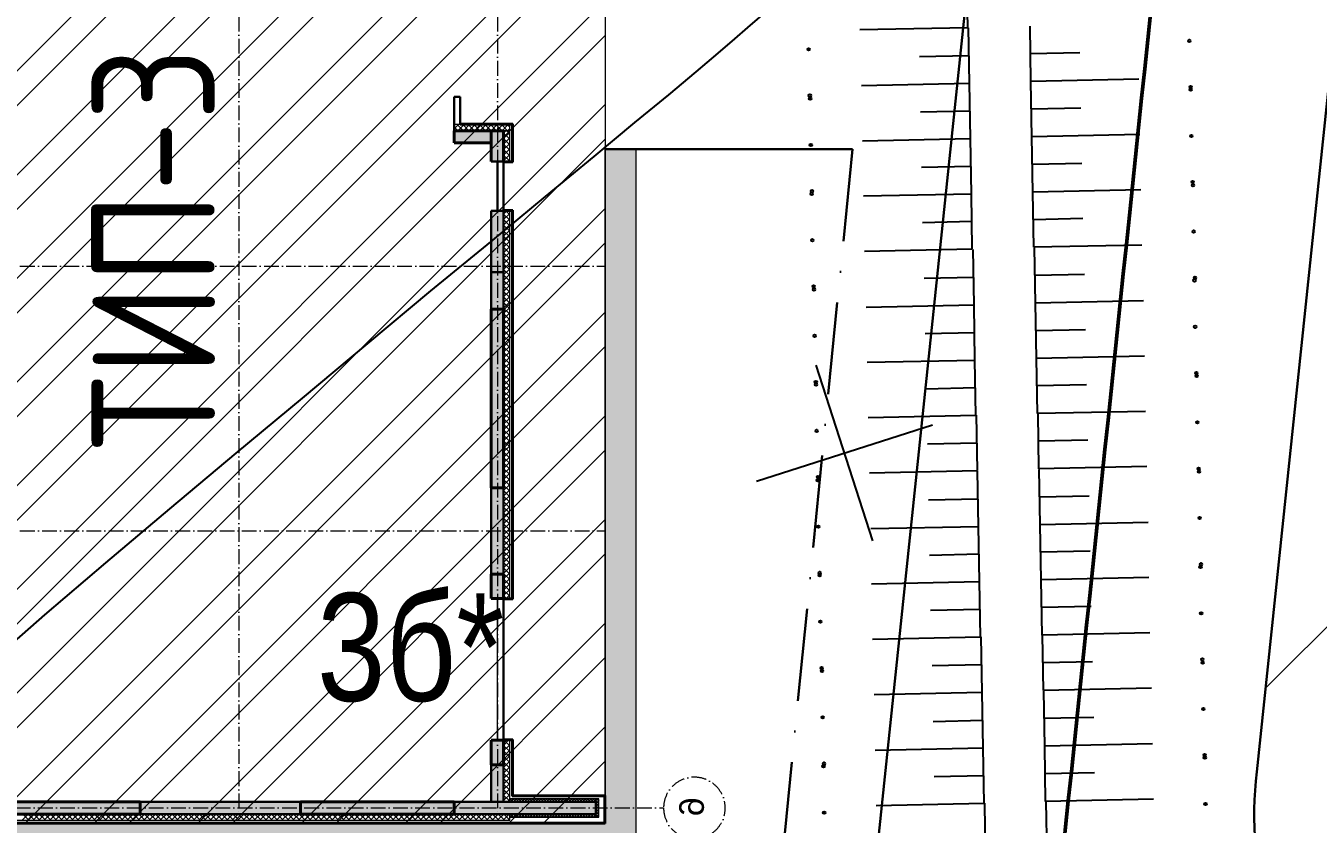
# Model space of a CAD drawing. Header units: millimetres. Extents: x 1353783 to 6492029790, y -7276956 to -512500.
# Drawn here: x 9993356 to 9997554, y -2855754 to -2853161 of the extents above; entities that cross this region are included whole.
import ezdxf
from ezdxf.enums import TextEntityAlignment as Align

# ---------------------------------------------------------------- set-up
doc = ezdxf.new("R2010")
doc.units = ezdxf.units.MM
for name, pattern in [('( Dashed )', [0.75, 0.5, -0.25]), ('482 Границы районов', [5, 3, -1, 0, -1]), ('ACAD_ISO10W100', [18, 12, -3, 0, -3]), ('CONTI', [0]), ('осевая', [50.8, 31.75, -6.35, 6.35, -6.35])]:
    doc.linetypes.add(name, pattern=pattern)
doc.layers.get('0').update_dxf_attribs({"lineweight": 5})
doc.layers.get('Defpoints').update_dxf_attribs({"color": 255})
for name, color, linetype, lineweight in [('!A-0', 7, 'Continuous', 0), ('!A-DIAFRAGM типовой', 142, 'Continuous', 0), ('7земля', 7, 'Continuous', 30), ('DIAFRAGM', 46, 'Continuous', 30), ('G-ANNO-SCHD', 231, 'Continuous', 9), ('Hatch', 254, 'Continuous', 5), ('INSULATION', 81, 'Continuous', 5), ('Room_name', 250, 'Continuous', 20), ('Room_number', 250, 'Continuous', 13), ('Ар-окна', 5, 'Continuous', 9), ('ГП-Граница учасика ИЖС', 3, 'Continuous', 5), ('ГП-Тратуар', 3, 'Continuous', 5), ('ГР.УЧ', 12, 'ограждение1', 40), ('оси', 231, 'осевая', 9)]:
    doc.layers.add(name, color=color, linetype=linetype, lineweight=lineweight)
for name, color, linetype in [('GORIZUNKNOWN', 32, 'CONTI'), ('SETKR', 7, 'CONTI'), ('SIT_LРЕЛЬЕФ', 7, 'CONTI'), ('Заливка', 7, 'Continuous'), ('РЕЛЬЕФ', 7, 'CONTI')]:
    doc.layers.add(name, color=color, linetype=linetype)
doc.styles.add('GOST Common', font='', dxfattribs={"height": 3})
doc.styles.add('ISOCPEUR', font='', dxfattribs={"width": 0.85})
doc.styles.add('основной', font='Arial Narrow.ttf', dxfattribs={"height": 1.5})
doc.styles.get('GOST Common').set_extended_font_data('GOST Common')
doc.styles.get('ISOCPEUR').set_extended_font_data('ISOCPEUR')
doc.linetypes.add('ограждение1', pattern='A,6.35,-2.54,[133,ltypeshp.shx,S=2.54,R=0,X=-2.54,Y=0],-2.54,25.4', length=36.83)

# ---------------------------------------------------------------- blocks, each defined once
blk = doc.blocks.new('амвамвам')
at = {"lineweight": 30, "ltscale": 100, "true_color": 0x939598}
h = blk.add_hatch(color=252, dxfattribs=at)
h.dxf.hatch_style = 1
h.paths.add_polyline_path([(9932406, -3669392), (9932906, -3669392), (9932906, -3665042), (9932406, -3665042)], flags=17)
h.paths.add_polyline_path([(9932406, -3672192), (9932906, -3672192), (9932906, -3683642), (9918006, -3683642), (9918006, -3658142), (9918006, -3657642), (9937860, -3657642), (9937810, -3658142), (9918506, -3658142), (9918506, -3683142), (9932406, -3683142)])
at = {"color": 251, "lineweight": 15, "ltscale": 100, "true_color": 0x636466}
blk.add_lwpolyline([(9932406, -3672192), (9932906, -3672192), (9932906, -3683642), (9918006, -3683642), (9918006, -3658142), (9918006, -3657642), (9937860, -3657642), (9937810, -3658142), (9918506, -3658142), (9918506, -3683142), (9932406, -3683142)], close=True, dxfattribs=at)
blk = doc.blocks.new('ТИП-3')
at = {"layer": '!A-DIAFRAGM типовой', "lineweight": 0, "ltscale": 100, "true_color": 0x000000}
h = blk.add_hatch(color=18, dxfattribs=at)
h.dxf.hatch_style = 1
h.paths.add_polyline_path([(10387814, -2874781), (10387614, -2874781), (10387614, -2877381), (10387814, -2877381)])
h = blk.add_hatch(color=18, dxfattribs=at)
h.dxf.hatch_style = 1
h.paths.add_polyline_path([(10387814, -2879881), (10387614, -2879881), (10387614, -2882181), (10387814, -2882181)])
h = blk.add_hatch(color=18, dxfattribs=at)
h.dxf.hatch_style = 1
h.paths.add_polyline_path([(10378014, -2880481), (10378014, -2880681), (10379014, -2880681), (10379014, -2880481)])
h = blk.add_hatch(color=18, dxfattribs=at)
h.dxf.hatch_style = 1
h.paths.add_polyline_path([(10379614, -2880481), (10379614, -2880681), (10379014, -2880681), (10379014, -2880481)])
h = blk.add_hatch(color=18, dxfattribs=at)
h.dxf.hatch_style = 1
h.paths.add_polyline_path([(10383914, -2880481), (10383914, -2880681), (10382514, -2880681), (10382514, -2880481)])
h = blk.add_hatch(color=18, dxfattribs=at)
h.dxf.hatch_style = 1
h.paths.add_polyline_path([(10387614, -2880681), (10387614, -2880481), (10387014, -2880481), (10387014, -2880681)])
at = {"layer": 'Hatch', "lineweight": 40, "ltscale": 0.5, "true_color": 0x000000}
for points in [[(10387814, -2874781), (10387614, -2874781), (10387614, -2871481), (10387814, -2871481)], [(10387814, -2879881), (10387614, -2879881), (10387614, -2877381), (10387814, -2877381)], [(10376914, -2880481), (10376714, -2880481), (10376714, -2879879), (10376914, -2879879)], [(10376714, -2880681), (10376714, -2880481), (10377214, -2880481), (10377214, -2880681)], [(10379614, -2880681), (10379614, -2880481), (10382514, -2880481), (10382514, -2880681)], [(10383914, -2880681), (10383914, -2880481), (10384314, -2880481), (10384314, -2880681)], [(10386614, -2880681), (10386614, -2880481), (10387014, -2880481), (10387014, -2880681)]]:
    blk.add_hatch(color=18, dxfattribs=at).paths.add_polyline_path(points)
at = {"layer": '7земля', "color": 18, "lineweight": 30, "ltscale": 100, "true_color": 0x000000}
for p, q in [((10387954, -2868441), (10387954, -2882321)), ((10387964, -2868431), (10387964, -2882331)), ((10376164, -2879979), (10376164, -2879879)), ((10376164, -2879979), (10376164, -2879879)), ((10376164, -2879879), (10376214, -2879879)), ((10376564, -2879879), (10376214, -2879879)), ((10376614, -2879879), (10376564, -2879879)), ((10376614, -2879879), (10376714, -2879879)), ((10376214, -2879979), (10376164, -2879979)), ((10376214, -2879979), (10376564, -2879979)), ((10376564, -2879979), (10376614, -2879979)), ((10376604, -2879979), (10376604, -2880832)), ((10376614, -2879979), (10376614, -2880822)), ((10377214, -2880481), (10377214, -2880681)), ((10378014, -2880481), (10378014, -2880681)), ((10377201, -2880681), (10377214, -2880694)), ((10377214, -2880681), (10377214, -2880581)), ((10377214, -2880581), (10377264, -2880581)), ((10377214, -2880821), (10377214, -2880681)), ((10377264, -2880681), (10377214, -2880681)), ((10377224, -2880831), (10377224, -2880681)), ((10377964, -2880581), (10377264, -2880581)), ((10377264, -2880681), (10377964, -2880681)), ((10378014, -2880581), (10377964, -2880581)), ((10377964, -2880681), (10378014, -2880681)), ((10378004, -2880681), (10378004, -2880831)), ((10378014, -2880681), (10378014, -2880581)), ((10378014, -2880681), (10378014, -2880821)), ((10384364, -2880681), (10384314, -2880681)), ((10384314, -2880821), (10384314, -2880681)), ((10384324, -2880831), (10384324, -2880681)), ((10384364, -2880681), (10386564, -2880681)), ((10386564, -2880681), (10386614, -2880681)), ((10386604, -2880831), (10386604, -2880681)), ((10386614, -2880821), (10386614, -2880681)), ((10376604, -2880832), (10377224, -2880831)), ((10376614, -2880822), (10377214, -2880821)), ((10378004, -2880831), (10384324, -2880831)), ((10378014, -2880821), (10384314, -2880821)), ((10387514, -2880831), (10386604, -2880831)), ((10387524, -2880821), (10386614, -2880821)), ((10387514, -2882331), (10387514, -2880831)), ((10387524, -2882321), (10387524, -2880821)), ((10387964, -2882331), (10387514, -2882331)), ((10387954, -2882321), (10387524, -2882321))]:
    blk.add_line(p, q, dxfattribs=at)
at = {"layer": '7земля', "color": 18, "linetype": '( Dashed )', "lineweight": 20, "ltscale": 700, "true_color": 0x000000}
blk.add_line((10369864, -2882331), (10387514, -2882331), dxfattribs=at)
at = {"layer": 'DIAFRAGM', "color": 18, "ltscale": 0.5, "true_color": 0x000000}
for p, q in [((10387814, -2874781), (10387614, -2874781)), ((10387614, -2874781), (10387614, -2877381)), ((10387814, -2877381), (10387814, -2874781)), ((10387614, -2876481), (10387614, -2876281)), ((10387614, -2877381), (10387814, -2877381)), ((10387814, -2879881), (10387614, -2879881)), ((10387614, -2879881), (10387614, -2882181)), ((10387814, -2882181), (10387814, -2879881)), ((10379014, -2880481), (10378014, -2880481)), ((10379014, -2880681), (10379014, -2880481)), ((10379014, -2880681), (10379014, -2880481)), ((10379014, -2880481), (10379614, -2880481)), ((10379614, -2880481), (10379614, -2880681)), ((10382514, -2880681), (10382514, -2880481)), ((10382514, -2880481), (10383914, -2880481)), ((10383914, -2880481), (10383914, -2880681)), ((10387614, -2880481), (10387014, -2880481)), ((10387014, -2880481), (10387014, -2880681)), ((10387614, -2880681), (10387614, -2880481)), ((10378014, -2880681), (10378814, -2880681)), ((10379014, -2880681), (10378814, -2880681)), ((10379614, -2880681), (10379014, -2880681)), ((10383914, -2880681), (10382514, -2880681)), ((10387014, -2880681), (10387614, -2880681)), ((10387614, -2882181), (10387814, -2882181))]:
    blk.add_line(p, q, dxfattribs=at)
at = {"layer": 'Hatch', "color": 18, "lineweight": 40, "ltscale": 0.5, "true_color": 0x000000}
for p, q in [((10387614, -2874781), (10387614, -2871481)), ((10387814, -2871481), (10387814, -2874781)), ((10387614, -2873541), (10387614, -2873441)), ((10387814, -2874781), (10387614, -2874781)), ((10387614, -2879881), (10387614, -2877381)), ((10387614, -2877381), (10387814, -2877381)), ((10387814, -2877381), (10387814, -2879881)), ((10376814, -2879879), (10376714, -2879879)), ((10376714, -2880481), (10376714, -2879879)), ((10376714, -2879879), (10376914, -2879879)), ((10376914, -2879879), (10376914, -2880481)), ((10387814, -2879881), (10387614, -2879881)), ((10376714, -2880681), (10376714, -2880481)), ((10376714, -2880481), (10377214, -2880481)), ((10376914, -2880481), (10376714, -2880481)), ((10379614, -2880681), (10379614, -2880481)), ((10379614, -2880481), (10382514, -2880481)), ((10379914, -2880481), (10380014, -2880481)), ((10381414, -2880481), (10381514, -2880481)), ((10382514, -2880481), (10382414, -2880481)), ((10382514, -2880481), (10382514, -2880681)), ((10383914, -2880681), (10383914, -2880481)), ((10383914, -2880481), (10384314, -2880481)), ((10384314, -2880481), (10384314, -2880681)), ((10386614, -2880681), (10386614, -2880481)), ((10386614, -2880481), (10387014, -2880481)), ((10387014, -2880481), (10387014, -2880681)), ((10377214, -2880681), (10376714, -2880681)), ((10382514, -2880681), (10379614, -2880681)), ((10384314, -2880681), (10383914, -2880681)), ((10387014, -2880681), (10386614, -2880681))]:
    blk.add_line(p, q, dxfattribs=at)
at = {"layer": 'INSULATION', "color": 18, "ltscale": 0.5, "true_color": 0x000000}
for p, q in [((10387814, -2880781), (10387814, -2869481)), ((10387914, -2869481), (10387914, -2880781)), ((10376614, -2880781), (10376614, -2879879)), ((10376714, -2879879), (10376714, -2880781)), ((10376714, -2880781), (10376614, -2880781)), ((10376714, -2880781), (10376714, -2880681)), ((10376714, -2880681), (10377214, -2880681)), ((10377214, -2880781), (10376714, -2880781)), ((10377214, -2880681), (10377214, -2880781)), ((10378014, -2880781), (10378014, -2880681)), ((10378014, -2880681), (10384314, -2880681)), ((10384314, -2880781), (10378014, -2880781)), ((10384314, -2880681), (10384314, -2880781)), ((10386614, -2880781), (10386614, -2880681)), ((10386614, -2880681), (10387614, -2880681)), ((10387614, -2880781), (10386614, -2880781)), ((10387564, -2882181), (10387564, -2880781)), ((10387564, -2880781), (10387614, -2880781)), ((10387614, -2880681), (10387614, -2880781)), ((10387614, -2880781), (10387614, -2882181)), ((10387914, -2880781), (10387814, -2880781)), ((10387814, -2882181), (10387814, -2880781)), ((10387814, -2880781), (10387864, -2880781)), ((10387864, -2880781), (10387864, -2882181)), ((10387614, -2882181), (10387564, -2882181)), ((10387564, -2882231), (10387564, -2882181)), ((10387564, -2882181), (10387864, -2882181)), ((10387864, -2882231), (10387564, -2882231)), ((10387864, -2882181), (10387814, -2882181)), ((10387864, -2882181), (10387864, -2882231))]:
    blk.add_line(p, q, dxfattribs=at)
at = {"layer": 'INSULATION', "color": 18, "linetype": 'Continuous', "ltscale": 0.5, "true_color": 0x000000}
for p, q in [((10387814, -2872961), (10387914, -2872861)), ((10387914, -2872971), (10387814, -2872871)), ((10387814, -2873051), (10387914, -2872951)), ((10387914, -2873061), (10387814, -2872961)), ((10387814, -2873140), (10387914, -2873040)), ((10387914, -2873151), (10387814, -2873051)), ((10387814, -2873230), (10387914, -2873130)), ((10387914, -2873240), (10387814, -2873140)), ((10387814, -2873320), (10387914, -2873220)), ((10387914, -2873330), (10387814, -2873230)), ((10387814, -2873410), (10387914, -2873310)), ((10387914, -2873420), (10387814, -2873320)), ((10387814, -2873500), (10387914, -2873400)), ((10387914, -2873510), (10387814, -2873410)), ((10387814, -2873589), (10387914, -2873489)), ((10387914, -2873600), (10387814, -2873500)), ((10387814, -2873679), (10387914, -2873579)), ((10387914, -2873689), (10387814, -2873589)), ((10387814, -2873769), (10387914, -2873669)), ((10387914, -2873779), (10387814, -2873679)), ((10387814, -2873859), (10387914, -2873759)), ((10387914, -2873869), (10387814, -2873769)), ((10387814, -2873949), (10387914, -2873849)), ((10387914, -2873959), (10387814, -2873859)), ((10387814, -2874038), (10387914, -2873938)), ((10387914, -2874049), (10387814, -2873949)), ((10387814, -2874128), (10387914, -2874028)), ((10387914, -2874138), (10387814, -2874038)), ((10387814, -2874218), (10387914, -2874118)), ((10387914, -2874228), (10387814, -2874128)), ((10387814, -2874308), (10387914, -2874208)), ((10387914, -2874318), (10387814, -2874218)), ((10387814, -2874398), (10387914, -2874298)), ((10387914, -2874408), (10387814, -2874308)), ((10387814, -2874487), (10387914, -2874387)), ((10387914, -2874498), (10387814, -2874398)), ((10387814, -2874577), (10387914, -2874477)), ((10387914, -2874587), (10387814, -2874487)), ((10387814, -2874667), (10387914, -2874567)), ((10387914, -2874677), (10387814, -2874577)), ((10387814, -2874757), (10387914, -2874657)), ((10387914, -2874767), (10387814, -2874667)), ((10387814, -2874847), (10387914, -2874747)), ((10387914, -2874857), (10387814, -2874757)), ((10387814, -2874936), (10387914, -2874836)), ((10387914, -2874947), (10387814, -2874847)), ((10387814, -2875026), (10387914, -2874926)), ((10387914, -2875036), (10387814, -2874936)), ((10387814, -2875116), (10387914, -2875016)), ((10387914, -2875126), (10387814, -2875026)), ((10387814, -2875206), (10387914, -2875106)), ((10387914, -2875216), (10387814, -2875116)), ((10387814, -2875296), (10387914, -2875196)), ((10387914, -2875306), (10387814, -2875206)), ((10387814, -2875385), (10387914, -2875285)), ((10387914, -2875396), (10387814, -2875296)), ((10387814, -2875475), (10387914, -2875375)), ((10387914, -2875485), (10387814, -2875385)), ((10387814, -2875565), (10387914, -2875465)), ((10387914, -2875575), (10387814, -2875475)), ((10387814, -2875655), (10387914, -2875555)), ((10387914, -2875665), (10387814, -2875565)), ((10387814, -2875745), (10387914, -2875645)), ((10387914, -2875755), (10387814, -2875655)), ((10387814, -2875834), (10387914, -2875734)), ((10387914, -2875845), (10387814, -2875745)), ((10387814, -2875924), (10387914, -2875824)), ((10387914, -2875934), (10387814, -2875834)), ((10387814, -2876014), (10387914, -2875914)), ((10387914, -2876024), (10387814, -2875924)), ((10387814, -2876104), (10387914, -2876004)), ((10387914, -2876114), (10387814, -2876014)), ((10387814, -2876194), (10387914, -2876094)), ((10387914, -2876204), (10387814, -2876104)), ((10387814, -2876284), (10387914, -2876184)), ((10387914, -2876294), (10387814, -2876194)), ((10387814, -2876373), (10387914, -2876273)), ((10387914, -2876384), (10387814, -2876284)), ((10387814, -2876463), (10387914, -2876363)), ((10387914, -2876473), (10387814, -2876373)), ((10387814, -2876553), (10387914, -2876453)), ((10387914, -2876563), (10387814, -2876463)), ((10387814, -2876643), (10387914, -2876543)), ((10387914, -2876653), (10387814, -2876553)), ((10387814, -2876733), (10387914, -2876633)), ((10387914, -2876743), (10387814, -2876643)), ((10387814, -2876822), (10387914, -2876722)), ((10387914, -2876833), (10387814, -2876733)), ((10387814, -2876912), (10387914, -2876812)), ((10387914, -2876922), (10387814, -2876822)), ((10387814, -2877002), (10387914, -2876902)), ((10387914, -2877012), (10387814, -2876912)), ((10387814, -2877092), (10387914, -2876992)), ((10387914, -2877102), (10387814, -2877002)), ((10387814, -2877182), (10387914, -2877082)), ((10387914, -2877192), (10387814, -2877092)), ((10387814, -2877271), (10387914, -2877171)), ((10387914, -2877282), (10387814, -2877182)), ((10387814, -2877361), (10387914, -2877261)), ((10387914, -2877371), (10387814, -2877271)), ((10387814, -2877451), (10387914, -2877351)), ((10387914, -2877461), (10387814, -2877361)), ((10387814, -2877541), (10387914, -2877441)), ((10387914, -2877551), (10387814, -2877451)), ((10387814, -2877631), (10387914, -2877531)), ((10387914, -2877641), (10387814, -2877541)), ((10387814, -2877720), (10387914, -2877620)), ((10387914, -2877731), (10387814, -2877631)), ((10387814, -2877810), (10387914, -2877710)), ((10387914, -2877820), (10387814, -2877720)), ((10387814, -2877900), (10387914, -2877800)), ((10387914, -2877910), (10387814, -2877810)), ((10387814, -2877990), (10387914, -2877890)), ((10387914, -2878000), (10387814, -2877900)), ((10387814, -2878080), (10387914, -2877980)), ((10387914, -2878090), (10387814, -2877990)), ((10387814, -2878169), (10387914, -2878069)), ((10387914, -2878180), (10387814, -2878080)), ((10387814, -2878259), (10387914, -2878159)), ((10387914, -2878269), (10387814, -2878169)), ((10387814, -2878349), (10387914, -2878249)), ((10387914, -2878359), (10387814, -2878259)), ((10387814, -2878439), (10387914, -2878339)), ((10387914, -2878449), (10387814, -2878349)), ((10387814, -2878529), (10387914, -2878429)), ((10387914, -2878539), (10387814, -2878439)), ((10387814, -2878618), (10387914, -2878518)), ((10387914, -2878629), (10387814, -2878529)), ((10387814, -2878708), (10387914, -2878608)), ((10387914, -2878718), (10387814, -2878618)), ((10387814, -2878798), (10387914, -2878698)), ((10387914, -2878808), (10387814, -2878708)), ((10387814, -2878888), (10387914, -2878788)), ((10387914, -2878898), (10387814, -2878798)), ((10387814, -2878978), (10387914, -2878878)), ((10387914, -2878988), (10387814, -2878888)), ((10387814, -2879067), (10387914, -2878967)), ((10387914, -2879078), (10387814, -2878978)), ((10387814, -2879157), (10387914, -2879057)), ((10387914, -2879167), (10387814, -2879067)), ((10387814, -2879247), (10387914, -2879147)), ((10387914, -2879257), (10387814, -2879157)), ((10387814, -2879337), (10387914, -2879237)), ((10387914, -2879347), (10387814, -2879247)), ((10387814, -2879427), (10387914, -2879327)), ((10387914, -2879437), (10387814, -2879337)), ((10387814, -2879516), (10387914, -2879416)), ((10387914, -2879527), (10387814, -2879427)), ((10387814, -2879606), (10387914, -2879506)), ((10387914, -2879616), (10387814, -2879516)), ((10387814, -2879696), (10387914, -2879596)), ((10387914, -2879706), (10387814, -2879606)), ((10387814, -2879786), (10387914, -2879686)), ((10387914, -2879796), (10387814, -2879696)), ((10376685, -2879879), (10376614, -2879949)), ((10376614, -2879929), (10376714, -2880029)), ((10376714, -2879939), (10376614, -2880039)), ((10376654, -2879879), (10376714, -2879939)), ((10387814, -2879876), (10387914, -2879776)), ((10387914, -2879886), (10387814, -2879786)), ((10387814, -2879965), (10387914, -2879865)), ((10387914, -2879976), (10387814, -2879876)), ((10376614, -2880019), (10376714, -2880119)), ((10376714, -2880029), (10376614, -2880129)), ((10376614, -2880108), (10376714, -2880208)), ((10376714, -2880119), (10376614, -2880219)), ((10387814, -2880055), (10387914, -2879955)), ((10387914, -2880065), (10387814, -2879965)), ((10387814, -2880145), (10387914, -2880045)), ((10387914, -2880155), (10387814, -2880055)), ((10387814, -2880235), (10387914, -2880135)), ((10387914, -2880245), (10387814, -2880145)), ((10376614, -2880198), (10376714, -2880298)), ((10376714, -2880208), (10376614, -2880308)), ((10376614, -2880288), (10376714, -2880388)), ((10376714, -2880298), (10376614, -2880398)), ((10387814, -2880325), (10387914, -2880225)), ((10387914, -2880335), (10387814, -2880235)), ((10387814, -2880414), (10387914, -2880314)), ((10387914, -2880425), (10387814, -2880325)), ((10376614, -2880378), (10376714, -2880478)), ((10376714, -2880388), (10376614, -2880488)), ((10376614, -2880468), (10376714, -2880568)), ((10376714, -2880478), (10376614, -2880578)), ((10376614, -2880557), (10376714, -2880657)), ((10376714, -2880568), (10376614, -2880668)), ((10387814, -2880504), (10387914, -2880404)), ((10387914, -2880514), (10387814, -2880414)), ((10387814, -2880594), (10387914, -2880494)), ((10387914, -2880604), (10387814, -2880504)), ((10376614, -2880647), (10376714, -2880747)), ((10376714, -2880657), (10376614, -2880757)), ((10376614, -2880737), (10376658, -2880781)), ((10376714, -2880747), (10376680, -2880781)), ((10376714, -2880718), (10376752, -2880681)), ((10376714, -2880733), (10376762, -2880781)), ((10376742, -2880781), (10376842, -2880681)), ((10376752, -2880681), (10376852, -2880781)), ((10376831, -2880781), (10376931, -2880681)), ((10376842, -2880681), (10376942, -2880781)), ((10376921, -2880781), (10377021, -2880681)), ((10376931, -2880681), (10377031, -2880781)), ((10377011, -2880781), (10377111, -2880681)), ((10377021, -2880681), (10377121, -2880781)), ((10377101, -2880781), (10377201, -2880681)), ((10377111, -2880681), (10377211, -2880781)), ((10377191, -2880781), (10377214, -2880757)), ((10378014, -2880735), (10378068, -2880681)), ((10378014, -2880717), (10378078, -2880781)), ((10378058, -2880781), (10378158, -2880681)), ((10378068, -2880681), (10378168, -2880781)), ((10378148, -2880781), (10378248, -2880681)), ((10378158, -2880681), (10378258, -2880781)), ((10378238, -2880781), (10378338, -2880681)), ((10378248, -2880681), (10378348, -2880781)), ((10378327, -2880781), (10378427, -2880681)), ((10378338, -2880681), (10378438, -2880781)), ((10378417, -2880781), (10378517, -2880681)), ((10378427, -2880681), (10378527, -2880781)), ((10378507, -2880781), (10378607, -2880681)), ((10378517, -2880681), (10378617, -2880781)), ((10378597, -2880781), (10378697, -2880681)), ((10378607, -2880681), (10378707, -2880781)), ((10378687, -2880781), (10378787, -2880681)), ((10378697, -2880681), (10378797, -2880781)), ((10378776, -2880781), (10378876, -2880681)), ((10378787, -2880681), (10378887, -2880781)), ((10378866, -2880781), (10378966, -2880681)), ((10378876, -2880681), (10378976, -2880781)), ((10378956, -2880781), (10379056, -2880681)), ((10378966, -2880681), (10379066, -2880781)), ((10379046, -2880781), (10379146, -2880681)), ((10379056, -2880681), (10379156, -2880781)), ((10379136, -2880781), (10379236, -2880681)), ((10379146, -2880681), (10379246, -2880781)), ((10379225, -2880781), (10379325, -2880681)), ((10379236, -2880681), (10379336, -2880781)), ((10379315, -2880781), (10379415, -2880681)), ((10379325, -2880681), (10379425, -2880781)), ((10379405, -2880781), (10379505, -2880681)), ((10379415, -2880681), (10379515, -2880781)), ((10379495, -2880781), (10379595, -2880681)), ((10379505, -2880681), (10379605, -2880781)), ((10379585, -2880781), (10379685, -2880681)), ((10379595, -2880681), (10379695, -2880781)), ((10379675, -2880781), (10379775, -2880681)), ((10379685, -2880681), (10379785, -2880781)), ((10379764, -2880781), (10379864, -2880681)), ((10379775, -2880681), (10379875, -2880781)), ((10379854, -2880781), (10379954, -2880681)), ((10379864, -2880681), (10379964, -2880781)), ((10379944, -2880781), (10380044, -2880681)), ((10379954, -2880681), (10380054, -2880781)), ((10380034, -2880781), (10380134, -2880681)), ((10380044, -2880681), (10380144, -2880781)), ((10380124, -2880781), (10380224, -2880681)), ((10380134, -2880681), (10380234, -2880781)), ((10380213, -2880781), (10380313, -2880681)), ((10380224, -2880681), (10380324, -2880781)), ((10380303, -2880781), (10380403, -2880681)), ((10380313, -2880681), (10380413, -2880781)), ((10380393, -2880781), (10380493, -2880681)), ((10380403, -2880681), (10380503, -2880781)), ((10380483, -2880781), (10380583, -2880681)), ((10380493, -2880681), (10380593, -2880781)), ((10380573, -2880781), (10380673, -2880681)), ((10380583, -2880681), (10380683, -2880781)), ((10380662, -2880781), (10380762, -2880681)), ((10380673, -2880681), (10380773, -2880781)), ((10380752, -2880781), (10380852, -2880681)), ((10380762, -2880681), (10380862, -2880781)), ((10380842, -2880781), (10380942, -2880681)), ((10380852, -2880681), (10380952, -2880781)), ((10380932, -2880781), (10381032, -2880681)), ((10380942, -2880681), (10381042, -2880781)), ((10381022, -2880781), (10381122, -2880681)), ((10381032, -2880681), (10381132, -2880781)), ((10381111, -2880781), (10381211, -2880681)), ((10381122, -2880681), (10381222, -2880781)), ((10381201, -2880781), (10381301, -2880681)), ((10381211, -2880681), (10381311, -2880781)), ((10381291, -2880781), (10381391, -2880681)), ((10381301, -2880681), (10381401, -2880781)), ((10381381, -2880781), (10381481, -2880681)), ((10381391, -2880681), (10381491, -2880781)), ((10381471, -2880781), (10381571, -2880681)), ((10381481, -2880681), (10381581, -2880781)), ((10381560, -2880781), (10381660, -2880681)), ((10381571, -2880681), (10381671, -2880781)), ((10381650, -2880781), (10381750, -2880681)), ((10381660, -2880681), (10381760, -2880781)), ((10381740, -2880781), (10381840, -2880681)), ((10381750, -2880681), (10381850, -2880781)), ((10381830, -2880781), (10381930, -2880681)), ((10381840, -2880681), (10381940, -2880781)), ((10381920, -2880781), (10382020, -2880681)), ((10381930, -2880681), (10382030, -2880781)), ((10382009, -2880781), (10382109, -2880681)), ((10382020, -2880681), (10382120, -2880781)), ((10382099, -2880781), (10382199, -2880681)), ((10382109, -2880681), (10382209, -2880781)), ((10382189, -2880781), (10382289, -2880681)), ((10382199, -2880681), (10382299, -2880781)), ((10382279, -2880781), (10382379, -2880681)), ((10382289, -2880681), (10382389, -2880781)), ((10382369, -2880781), (10382469, -2880681)), ((10382379, -2880681), (10382479, -2880781)), ((10382458, -2880781), (10382558, -2880681)), ((10382469, -2880681), (10382569, -2880781)), ((10382548, -2880781), (10382648, -2880681)), ((10382558, -2880681), (10382658, -2880781)), ((10382638, -2880781), (10382738, -2880681)), ((10382648, -2880681), (10382748, -2880781)), ((10382728, -2880781), (10382828, -2880681)), ((10382738, -2880681), (10382838, -2880781)), ((10382818, -2880781), (10382918, -2880681)), ((10382828, -2880681), (10382928, -2880781)), ((10382907, -2880781), (10383007, -2880681)), ((10382918, -2880681), (10383018, -2880781)), ((10382997, -2880781), (10383097, -2880681)), ((10383007, -2880681), (10383107, -2880781)), ((10383087, -2880781), (10383187, -2880681)), ((10383097, -2880681), (10383197, -2880781)), ((10383177, -2880781), (10383277, -2880681)), ((10383187, -2880681), (10383287, -2880781)), ((10383267, -2880781), (10383367, -2880681)), ((10383277, -2880681), (10383377, -2880781)), ((10383356, -2880781), (10383456, -2880681)), ((10383367, -2880681), (10383467, -2880781)), ((10383446, -2880781), (10383546, -2880681)), ((10383456, -2880681), (10383556, -2880781)), ((10383536, -2880781), (10383636, -2880681)), ((10383546, -2880681), (10383646, -2880781)), ((10383626, -2880781), (10383726, -2880681)), ((10383636, -2880681), (10383736, -2880781)), ((10383716, -2880781), (10383816, -2880681)), ((10383726, -2880681), (10383826, -2880781)), ((10383805, -2880781), (10383905, -2880681)), ((10383816, -2880681), (10383916, -2880781)), ((10383895, -2880781), (10383995, -2880681)), ((10383905, -2880681), (10384005, -2880781)), ((10383985, -2880781), (10384085, -2880681)), ((10383995, -2880681), (10384095, -2880781)), ((10384075, -2880781), (10384175, -2880681)), ((10384085, -2880681), (10384185, -2880781)), ((10384165, -2880781), (10384265, -2880681)), ((10384175, -2880681), (10384275, -2880781)), ((10384254, -2880781), (10384314, -2880721)), ((10384265, -2880681), (10384314, -2880731)), ((10386614, -2880764), (10386697, -2880681)), ((10386614, -2880688), (10386707, -2880781)), ((10386614, -2880778), (10386617, -2880781)), ((10386687, -2880781), (10386787, -2880681)), ((10386697, -2880681), (10386797, -2880781)), ((10386776, -2880781), (10386876, -2880681)), ((10386787, -2880681), (10386887, -2880781)), ((10386866, -2880781), (10386966, -2880681)), ((10386876, -2880681), (10386976, -2880781)), ((10386956, -2880781), (10387056, -2880681)), ((10386966, -2880681), (10387066, -2880781)), ((10387046, -2880781), (10387146, -2880681)), ((10387056, -2880681), (10387156, -2880781)), ((10387136, -2880781), (10387236, -2880681)), ((10387146, -2880681), (10387246, -2880781)), ((10387225, -2880781), (10387325, -2880681)), ((10387236, -2880681), (10387336, -2880781)), ((10387315, -2880781), (10387415, -2880681)), ((10387325, -2880681), (10387425, -2880781)), ((10387405, -2880781), (10387505, -2880681)), ((10387415, -2880681), (10387515, -2880781)), ((10387495, -2880781), (10387595, -2880681)), ((10387505, -2880681), (10387605, -2880781)), ((10387583, -2880781), (10387564, -2880800)), ((10387585, -2880781), (10387614, -2880751)), ((10387595, -2880681), (10387614, -2880700)), ((10387600, -2880781), (10387614, -2880795)), ((10387814, -2880684), (10387914, -2880584)), ((10387914, -2880694), (10387814, -2880594)), ((10387814, -2880774), (10387914, -2880674)), ((10387911, -2880781), (10387814, -2880684)), ((10387822, -2880781), (10387814, -2880774)), ((10387833, -2880781), (10387814, -2880800)), ((10387850, -2880781), (10387864, -2880795)), ((10387897, -2880781), (10387914, -2880763)), ((10387564, -2880790), (10387614, -2880840)), ((10387614, -2880795), (10387564, -2880845)), ((10387564, -2880835), (10387614, -2880885)), ((10387614, -2880840), (10387564, -2880890)), ((10387564, -2880880), (10387614, -2880930)), ((10387614, -2880885), (10387564, -2880935)), ((10387564, -2880924), (10387614, -2880974)), ((10387614, -2880930), (10387564, -2880980)), ((10387564, -2880969), (10387614, -2881019)), ((10387614, -2880974), (10387564, -2881024)), ((10387814, -2880790), (10387864, -2880840)), ((10387864, -2880795), (10387814, -2880845)), ((10387814, -2880835), (10387864, -2880885)), ((10387864, -2880840), (10387814, -2880890)), ((10387814, -2880880), (10387864, -2880930)), ((10387864, -2880885), (10387814, -2880935)), ((10387814, -2880924), (10387864, -2880974)), ((10387864, -2880930), (10387814, -2880980)), ((10387814, -2880969), (10387864, -2881019)), ((10387864, -2880974), (10387814, -2881024)), ((10387564, -2881014), (10387614, -2881064)), ((10387614, -2881019), (10387564, -2881069)), ((10387564, -2881059), (10387614, -2881109)), ((10387614, -2881064), (10387564, -2881114)), ((10387564, -2881104), (10387614, -2881154)), ((10387614, -2881109), (10387564, -2881159)), ((10387564, -2881149), (10387614, -2881199)), ((10387614, -2881154), (10387564, -2881204)), ((10387564, -2881194), (10387614, -2881244)), ((10387614, -2881199), (10387564, -2881249)), ((10387814, -2881014), (10387864, -2881064)), ((10387864, -2881019), (10387814, -2881069)), ((10387814, -2881059), (10387864, -2881109)), ((10387864, -2881064), (10387814, -2881114)), ((10387814, -2881104), (10387864, -2881154)), ((10387864, -2881109), (10387814, -2881159)), ((10387814, -2881149), (10387864, -2881199)), ((10387864, -2881154), (10387814, -2881204)), ((10387814, -2881194), (10387864, -2881244)), ((10387864, -2881199), (10387814, -2881249)), ((10387564, -2881239), (10387614, -2881289)), ((10387614, -2881244), (10387564, -2881294)), ((10387564, -2881284), (10387614, -2881334)), ((10387614, -2881289), (10387564, -2881339)), ((10387564, -2881329), (10387614, -2881379)), ((10387614, -2881334), (10387564, -2881384)), ((10387564, -2881373), (10387614, -2881423)), ((10387614, -2881379), (10387564, -2881429)), ((10387564, -2881418), (10387614, -2881468)), ((10387814, -2881239), (10387864, -2881289)), ((10387864, -2881244), (10387814, -2881294)), ((10387814, -2881284), (10387864, -2881334)), ((10387864, -2881289), (10387814, -2881339)), ((10387814, -2881329), (10387864, -2881379)), ((10387864, -2881334), (10387814, -2881384)), ((10387814, -2881373), (10387864, -2881423)), ((10387864, -2881379), (10387814, -2881429)), ((10387814, -2881418), (10387864, -2881468)), ((10387614, -2881423), (10387564, -2881473)), ((10387564, -2881463), (10387614, -2881513)), ((10387614, -2881468), (10387564, -2881518)), ((10387564, -2881508), (10387614, -2881558)), ((10387614, -2881513), (10387564, -2881563)), ((10387564, -2881553), (10387614, -2881603)), ((10387614, -2881558), (10387564, -2881608)), ((10387564, -2881598), (10387614, -2881648)), ((10387614, -2881603), (10387564, -2881653)), ((10387864, -2881423), (10387814, -2881473)), ((10387814, -2881463), (10387864, -2881513)), ((10387864, -2881468), (10387814, -2881518)), ((10387814, -2881508), (10387864, -2881558)), ((10387864, -2881513), (10387814, -2881563)), ((10387814, -2881553), (10387864, -2881603)), ((10387864, -2881558), (10387814, -2881608)), ((10387814, -2881598), (10387864, -2881648)), ((10387864, -2881603), (10387814, -2881653)), ((10387564, -2881643), (10387614, -2881693)), ((10387614, -2881648), (10387564, -2881698)), ((10387564, -2881688), (10387614, -2881738)), ((10387614, -2881693), (10387564, -2881743)), ((10387564, -2881733), (10387614, -2881783)), ((10387614, -2881738), (10387564, -2881788)), ((10387564, -2881778), (10387614, -2881828)), ((10387614, -2881783), (10387564, -2881833)), ((10387564, -2881822), (10387614, -2881872)), ((10387614, -2881828), (10387564, -2881878)), ((10387814, -2881643), (10387864, -2881693)), ((10387864, -2881648), (10387814, -2881698)), ((10387814, -2881688), (10387864, -2881738)), ((10387864, -2881693), (10387814, -2881743)), ((10387814, -2881733), (10387864, -2881783)), ((10387864, -2881738), (10387814, -2881788)), ((10387814, -2881778), (10387864, -2881828)), ((10387864, -2881783), (10387814, -2881833)), ((10387814, -2881822), (10387864, -2881872)), ((10387864, -2881828), (10387814, -2881878)), ((10387564, -2881867), (10387614, -2881917)), ((10387614, -2881872), (10387564, -2881922)), ((10387564, -2881912), (10387614, -2881962)), ((10387614, -2881917), (10387564, -2881967)), ((10387564, -2881957), (10387614, -2882007)), ((10387614, -2881962), (10387564, -2882012)), ((10387564, -2882002), (10387614, -2882052)), ((10387614, -2882007), (10387564, -2882057)), ((10387564, -2882047), (10387614, -2882097)), ((10387814, -2881867), (10387864, -2881917)), ((10387864, -2881872), (10387814, -2881922)), ((10387814, -2881912), (10387864, -2881962)), ((10387864, -2881917), (10387814, -2881967)), ((10387814, -2881957), (10387864, -2882007)), ((10387864, -2881962), (10387814, -2882012)), ((10387814, -2882002), (10387864, -2882052)), ((10387864, -2882007), (10387814, -2882057)), ((10387814, -2882047), (10387864, -2882097)), ((10387614, -2882052), (10387564, -2882102)), ((10387564, -2882092), (10387614, -2882142)), ((10387614, -2882097), (10387564, -2882147)), ((10387564, -2882137), (10387609, -2882181)), ((10387564, -2882213), (10387596, -2882181)), ((10387564, -2882194), (10387601, -2882231)), ((10387614, -2882142), (10387575, -2882181)), ((10387591, -2882231), (10387641, -2882181)), ((10387596, -2882181), (10387646, -2882231)), ((10387636, -2882231), (10387686, -2882181)), ((10387641, -2882181), (10387691, -2882231)), ((10387681, -2882231), (10387731, -2882181)), ((10387686, -2882181), (10387736, -2882231)), ((10387726, -2882231), (10387776, -2882181)), ((10387731, -2882181), (10387781, -2882231)), ((10387771, -2882231), (10387821, -2882181)), ((10387776, -2882181), (10387826, -2882231)), ((10387864, -2882052), (10387814, -2882102)), ((10387814, -2882092), (10387864, -2882142)), ((10387864, -2882097), (10387814, -2882147)), ((10387814, -2882137), (10387859, -2882181)), ((10387816, -2882231), (10387864, -2882183)), ((10387821, -2882181), (10387864, -2882225)), ((10387864, -2882142), (10387825, -2882181)), ((10387861, -2882231), (10387864, -2882227))]:
    blk.add_line(p, q, dxfattribs=at)
at = {"layer": 'Ар-окна', "color": 18, "lineweight": 5, "true_color": 0x000000}
for p, q in [((10376614, -2879979), (10376614, -2879879)), ((10386564, -2880581), (10384314, -2880581)), ((10384314, -2880681), (10384314, -2880581)), ((10386614, -2880581), (10386564, -2880581)), ((10386614, -2880681), (10386614, -2880581))]:
    blk.add_line(p, q, dxfattribs=at)
at = {"layer": 'оси', "color": 251, "linetype": 'ACAD_ISO10W100', "lineweight": 13, "ltscale": 20, "true_color": 0x636466}
for p, q in [((10387714, -2868431), (10387714, -2883281)), ((10378914, -2869581), (10378914, -2882331)), ((10383214, -2869581), (10383214, -2882331)), ((10362964, -2876381), (10387814, -2876381)), ((10362964, -2880581), (10387814, -2880581))]:
    blk.add_line(p, q, dxfattribs=at)
blk.add_circle((10387714, -2883781), 500, dxfattribs=at)
at = {"layer": 'оси', "color": 251, "linetype": 'ACAD_ISO10W100', "lineweight": 13, "ltscale": 20, "true_color": 0x636466, "insert": (10387694, -2883535), "char_height": 400, "width": 158.4, "attachment_point": 2, "line_spacing_factor": 1.016949, "style": 'GOST Common'}
blk.add_mtext('{\\fArial|b0|i0|c204|p34;6}', dxfattribs=at)
blk = doc.blocks.new('BL_333')
at = {"color": 0}
for p, q in [((0, -3), (0, 3)), ((-3, 0), (3, 0))]:
    blk.add_line(p, q, dxfattribs=at)
blk = doc.blocks.new('оо')
at = {"layer": 'GORIZUNKNOWN', "color": 9, "true_color": 0xc7c8ca}
blk.add_lwpolyline([(222854.113, -3431857.742), (222855.223, -3431857.262), (222856.423, -3431856.762), (222857.683, -3431856.242), (222858.983, -3431855.712), (222860.283, -3431855.192), (222861.563, -3431854.672), (222862.803, -3431854.172), (222863.973, -3431853.712), (222865.043, -3431853.282), (222865.993, -3431852.902), (222866.793, -3431852.582), (222867.453, -3431852.322), (222867.993, -3431852.102), (222868.423, -3431851.922), (222868.753, -3431851.782), (222869.013, -3431851.672), (222869.203, -3431851.592), (222869.343, -3431851.532), (222869.453, -3431851.492), (222869.533, -3431851.452), (222870.013, -3431851.282)], dxfattribs=at)
at = {"layer": 'SIT_LРЕЛЬЕФ', "color": 9, "true_color": 0xc7c8ca}
for p, q in [((222872.413, -3431852.762), (222872.673, -3431851.902)), ((222870.733, -3431852.262), (222872.413, -3431852.762)), ((222872.163, -3431853.632), (222872.423, -3431852.772)), ((222871.523, -3431852.972), (222872.293, -3431853.202)), ((222873.123, -3431853.912), (222873.383, -3431853.052)), ((222870.483, -3431853.132), (222872.163, -3431853.632)), ((222874.023, -3431853.712), (222873.253, -3431853.482)), ((222871.903, -3431854.492), (222872.163, -3431853.632)), ((222871.263, -3431853.832), (222872.033, -3431854.062)), ((222872.863, -3431854.772), (222873.123, -3431853.912)), ((222874.803, -3431854.412), (222873.123, -3431853.912)), ((222870.223, -3431853.992), (222871.903, -3431854.492)), ((222873.763, -3431854.572), (222872.993, -3431854.342)), ((222871.643, -3431855.352), (222871.903, -3431854.492)), ((222871.003, -3431854.692), (222871.773, -3431854.922)), ((222869.963, -3431854.852), (222871.643, -3431855.352)), ((222872.603, -3431855.632), (222872.863, -3431854.772)), ((222874.543, -3431855.272), (222872.863, -3431854.772)), ((222871.383, -3431856.212), (222871.643, -3431855.352)), ((222873.503, -3431855.432), (222872.733, -3431855.202)), ((222870.743, -3431855.552), (222871.513, -3431855.782)), ((222869.703, -3431855.712), (222871.383, -3431856.212)), ((222872.343, -3431856.492), (222872.603, -3431855.632)), ((222874.283, -3431856.132), (222872.603, -3431855.632)), ((222871.133, -3431857.082), (222871.393, -3431856.222)), ((222873.243, -3431856.292), (222872.473, -3431856.062)), ((222870.493, -3431856.422), (222871.263, -3431856.652)), ((222869.453, -3431856.582), (222871.133, -3431857.082)), ((222872.093, -3431857.362), (222872.353, -3431856.502)), ((222874.023, -3431856.992), (222872.343, -3431856.492)), ((222872.993, -3431857.162), (222872.223, -3431856.932)), ((222870.233, -3431857.282), (222871.003, -3431857.512)), ((222870.873, -3431857.942), (222871.133, -3431857.082)), ((222869.193, -3431857.442), (222870.873, -3431857.942)), ((222871.833, -3431858.222), (222872.093, -3431857.362)), ((222873.773, -3431857.862), (222872.093, -3431857.362)), ((222872.733, -3431858.022), (222871.963, -3431857.792)), ((222870.613, -3431858.802), (222870.873, -3431857.942)), ((222868.933, -3431858.302), (222870.613, -3431858.802)), ((222869.973, -3431858.142), (222870.743, -3431858.372)), ((222871.573, -3431859.082), (222871.833, -3431858.222)), ((222873.513, -3431858.722), (222871.833, -3431858.222)), ((222872.473, -3431858.882), (222871.703, -3431858.652)), ((222870.363, -3431859.662), (222870.623, -3431858.802)), ((222868.683, -3431859.162), (222870.363, -3431859.662)), ((222869.723, -3431859.002), (222870.493, -3431859.232)), ((222871.323, -3431859.942), (222871.583, -3431859.082)), ((222873.253, -3431859.582), (222871.573, -3431859.082)), ((222872.223, -3431859.742), (222871.453, -3431859.512)), ((222870.103, -3431860.532), (222870.363, -3431859.672)), ((222869.463, -3431859.872), (222870.233, -3431860.102)), ((222871.063, -3431860.812), (222871.323, -3431859.952)), ((222873.003, -3431860.442), (222871.323, -3431859.942)), ((222868.423, -3431860.032), (222870.103, -3431860.532)), ((222871.963, -3431860.612), (222871.193, -3431860.382)), ((222869.843, -3431861.392), (222870.103, -3431860.532)), ((222869.203, -3431860.732), (222869.973, -3431860.962)), ((222870.803, -3431861.672), (222871.063, -3431860.812)), ((222872.743, -3431861.312), (222871.063, -3431860.812)), ((222868.163, -3431860.892), (222869.843, -3431861.392)), ((222871.703, -3431861.472), (222870.933, -3431861.242)), ((222869.583, -3431862.252), (222869.843, -3431861.392)), ((222868.943, -3431861.592), (222869.713, -3431861.822)), ((222870.543, -3431862.532), (222870.803, -3431861.672)), ((222872.483, -3431862.172), (222870.803, -3431861.672)), ((222867.903, -3431861.752), (222869.583, -3431862.252)), ((222871.443, -3431862.332), (222870.673, -3431862.102)), ((222869.333, -3431863.112), (222869.593, -3431862.252)), ((222868.693, -3431862.452), (222869.463, -3431862.682)), ((222870.293, -3431863.392), (222870.553, -3431862.532)), ((222872.223, -3431863.032), (222870.543, -3431862.532)), ((222867.653, -3431862.612), (222869.333, -3431863.112)), ((222869.073, -3431863.982), (222869.333, -3431863.122)), ((222871.193, -3431863.192), (222870.423, -3431862.962)), ((222868.433, -3431863.322), (222869.203, -3431863.552)), ((222867.393, -3431863.482), (222869.073, -3431863.982)), ((222870.033, -3431864.262), (222870.293, -3431863.402)), ((222871.973, -3431863.892), (222870.293, -3431863.392)), ((222868.813, -3431864.842), (222869.073, -3431863.982)), ((222870.933, -3431864.062), (222870.163, -3431863.832)), ((222868.173, -3431864.182), (222868.943, -3431864.412)), ((222867.133, -3431864.342), (222868.813, -3431864.842)), ((222869.773, -3431865.122), (222870.033, -3431864.262)), ((222871.713, -3431864.762), (222870.033, -3431864.262)), ((222868.563, -3431865.702), (222868.823, -3431864.842)), ((222870.673, -3431864.922), (222869.903, -3431864.692)), ((222869.523, -3431865.982), (222869.783, -3431865.122)), ((222871.453, -3431865.622), (222869.773, -3431865.122))]:
    blk.add_line(p, q, dxfattribs=at)
for centre in [(222869.843, -3431852.312), (222869.623, -3431853.082), (222869.633, -3431853.032), (222869.403, -3431853.802), (222875.773, -3431854.072), (222869.173, -3431854.562), (222869.193, -3431854.522), (222875.553, -3431854.832), (222875.563, -3431854.792), (222868.953, -3431855.282), (222875.333, -3431855.552), (222868.743, -3431856.002), (222868.733, -3431856.052), (222875.113, -3431856.322), (222875.123, -3431856.272), (222868.513, -3431856.772), (222874.893, -3431857.042), (222868.303, -3431857.492), (222868.293, -3431857.532), (222874.663, -3431857.802), (222874.683, -3431857.762), (222868.073, -3431858.252), (222874.443, -3431858.522), (222867.863, -3431858.972), (222867.843, -3431859.022), (222874.223, -3431859.292), (222874.233, -3431859.242), (222867.623, -3431859.742), (222874.003, -3431860.012), (222867.403, -3431860.502), (222867.413, -3431860.462), (222873.783, -3431860.782), (222873.793, -3431860.732), (222867.183, -3431861.222), (222873.563, -3431861.502), (222866.963, -3431861.992), (222866.973, -3431861.942), (222873.333, -3431862.262), (222873.353, -3431862.222), (222866.743, -3431862.712), (222873.113, -3431862.982), (222866.513, -3431863.472), (222866.533, -3431863.432), (222872.893, -3431863.752), (222872.903, -3431863.702), (222866.293, -3431864.192), (222872.673, -3431864.472), (222872.453, -3431865.232), (222872.463, -3431865.192), (222872.233, -3431865.952)]:
    blk.add_circle(centre, 0.02, dxfattribs=at)
at = {"layer": 'SETKR', "color": 9, "true_color": 0xc7c8ca, "xscale": 0.5000000000000001, "yscale": 0.5000000000000001, "zscale": 0.5000000000000001}
blk.add_blockref('BL_333', (222868.393, -3431858.732), dxfattribs=at)
blk = doc.blocks.new('RM_AREA')
at = {"layer": 'Room_number', "color": 0, "linetype": 'ByBlock', "lineweight": -2, "style": 'ISOCPEUR', "width": 0.85}
blk.add_attdef('ROOM_NAME', text='', height=3, dxfattribs=at).set_placement((0, 5), align=Align.CENTER)
at = {"layer": 'Room_number', "linetype": 'ByBlock', "lineweight": -2, "style": 'ISOCPEUR', "width": 0.85}
blk.add_attdef('AREA', text='', height=3, dxfattribs=at).set_placement((0, 0), align=Align.CENTER)

msp = doc.modelspace()

# ---------------------------------------------------------------- hatches: boundary and pattern name
at = {"layer": 'Заливка', "lineweight": 13, "ltscale": 100}
h = msp.add_hatch(dxfattribs=at)
h.set_pattern_fill('ANSI31', color=5, scale=500)
h.set_pattern_definition([(45, (298297.6, 0), (-1122.53202, 1122.53202), [])])
edge = h.paths.add_edge_path()
edge.add_line((9993521.7, -2792997.2), (9997384.3, -2799850.2))
edge.add_arc((9991112, -2803385.5), 7200, 1.90921, 29.40719, ccw=False)
edge.add_line((9998308, -2803145.6), (9998562.4, -2810751.7))
edge.add_line((9998562.4, -2810751.7), (9998562.4, -2843655.4))
edge.add_arc((9991344.8, -2843654.6), 7217.6, 354.3683, 359.99312, ccw=False)
edge.add_line((9998527.5, -2844362.8), (9997354.7, -2855583.7))
edge.add_arc((9998546.4, -2855726.4), 1200.2, 173.1727, 265.2807)
edge.add_line((9998447.7, -2856922.5), (10009648, -2857846.4))
edge.add_arc((10009745.7, -2856650.3), 1200.1, 265.3316, 378.4962)
edge.add_line((10010883.8, -2856269.6), (10004063.5, -2835875.3))
edge.add_arc((10009188.6, -2833879.5), 5500, 181.1082, 201.2773, ccw=False)
edge.add_line((10003689.7, -2833985.8), (10002920.7, -2794236.1))
edge.add_arc((10001720.9, -2794259.3), 1200, 1.1082, 75.4144)
edge.add_line((10002023.1, -2793097.9), (10001343, -2792921))
edge.add_line((10001343, -2792921), (9994867.6, -2791246.2))
edge.add_arc((9994567.1, -2792408), 1200, 75.4992, 209.4072)
at = {"layer": 'Заливка', "lineweight": 5, "ltscale": 100, "true_color": 0xc7ffc7}
h = msp.add_hatch(dxfattribs=at)
h.set_pattern_fill('ANSI32', color=254, scale=25)
h.set_pattern_definition([(45, (298297.6, 0), (-168.379802, 168.379802), []), (45, (298409.85, 0), (-168.379802, 168.379802), [])])
h.paths.add_polyline_path([(9992457.4, -2855751.7), (9992457.4, -2850751.7), (9995237.5, -2850751.7), (9995237.4, -2855751.7)])

# ---------------------------------------------------------------- linework, layer by layer
at = {"layer": '!A-0', "color": 219, "lineweight": 30, "ltscale": 100, "true_color": 0x642165}
msp.add_lwpolyline([(9993521.7, -2792997.2), (9997384.3, -2799850.2, -0.120562), (9998308, -2803145.6), (9998562.4, -2810751.7), (9998562.4, -2843655.4, -0.024548), (9998527.5, -2844362.8), (9997354.7, -2855583.7, 0.425031), (9998447.7, -2856922.5), (10009648, -2857846.4, 0.538245), (10010883.8, -2856269.6), (10004063.5, -2835875.3, -0.088232), (10003689.7, -2833985.8), (10002920.7, -2794236.1, 0.336081), (10002023.1, -2793097.9), (10001343, -2792921), (9994867.6, -2791246.2, 0.661308)], format="xyb", close=True, dxfattribs=at)
at = {"layer": 'Defpoints', "lineweight": 0, "ltscale": 100}
msp.add_lwpolyline([(9990886.7, -2789701.4), (9992999, -2793291.8), (9996861.6, -2800144.8, -0.120562), (9997708.3, -2803165.6), (9997962.4, -2810761.7), (9997962.4, -2843655.4, -0.024483), (9997930.6, -2844302.3), (9996758.4, -2855517.3), (9996556.6, -2857457.5, 0.20289)], format="xyb", dxfattribs=at)
at = {"layer": 'ГП-Граница учасика ИЖС', "color": 251, "lineweight": 30, "ltscale": 100}
msp.add_lwpolyline([(9989762.4, -2855717.7), (9989762.4, -2856423.6, 0.408193), (9990056.2, -2856723.5), (9995096.7, -2856827.4, 0.389951), (9996111.9, -2855931.5), (9996474.4, -2852462.8, 0.445055), (9996176, -2852131.7), (9995237.4, -2852131.7)], format="xyb", dxfattribs=at)
at = {"layer": 'ГП-Граница учасика ИЖС', "color": 94, "linetype": '482 Границы районов', "lineweight": 30, "ltscale": 100}
msp.add_lwpolyline([(9996040.8, -2853561.7), (9995746.6, -2856540.7), (9989762.4, -2856417.4)], dxfattribs=at)
at = {"layer": 'ГП-Граница учасика ИЖС', "color": 251, "lineweight": 30, "ltscale": 100}
msp.add_lwpolyline([(9995237.4, -2853561.7), (9996040.8, -2853561.7)], dxfattribs=at)
at = {"layer": 'ГР.УЧ', "lineweight": 50, "ltscale": 50}
msp.add_lwpolyline([(9996494.1, -2858056.4, -0.000073), (9997765.4, -2845883.1, -0.003019), (9997962.4, -2843896.8), (9997934.6, -2810081.4), (9997659.8, -2802556.7, 0.09197), (9997084.6, -2800684.7, 0.018978), (9996794, -2800133.6, -0.010053), (9995789.7, -2798243.1), (9989974.7, -2788087)], format="xyb", dxfattribs=at)
at = {"layer": 'Заливка', "color": 254, "lineweight": 5, "ltscale": 100, "true_color": 0xc7ffc7}
msp.add_lwpolyline([(9992457.4, -2855751.7), (9992457.4, -2850751.7), (9995237.5, -2850751.7), (9995237.5, -2855751.7)], close=True, dxfattribs=at)

# ---------------------------------------------------------------- block references
at = {"color": 1, "lineweight": 30, "xscale": 0.1999999999999998, "yscale": 0.1999999999999998, "zscale": 0.1999999999999998, "rotation": 359.9999889757423}
msp.add_blockref('амвамвам', (8008756.4, -2119122.9), dxfattribs=at)
at = {"layer": 'ГП-Тратуар', "color": 3, "lineweight": 30, "xscale": -0.1999999999999999, "yscale": 0.2, "zscale": 0.2, "rotation": 89.99998897572675}
msp.add_blockref('ТИП-3', (9418771.6, -778158.7), dxfattribs=at)
at = {"layer": 'Заливка', "color": 254, "lineweight": 5, "ltscale": 100, "true_color": 0xc7ffc7}
ref = msp.add_blockref('RM_AREA', (9992628.1, -2853314.6), dxfattribs=dict(at, xscale=-11.99999999999999, yscale=12, zscale=11.99999999999999, rotation=270.0000000931876))
ref.add_attrib('ROOM_NAME', 'ТИП-3', dxfattribs={"layer": 'Room_name', "color": 0, "linetype": 'ByBlock', "lineweight": -2, "height": 400, "rotation": 90, "style": 'ISOCPEUR', "width": 0.85}).set_placement((9993969.9, -2853884.8), align=Align.CENTER)
at = {"layer": 'РЕЛЬЕФ', "color": 240, "lineweight": 30, "true_color": 0xed1f24, "xscale": 200.0000000000001, "yscale": 200.0000000000001, "zscale": 200.0000000000001, "rotation": 17.80578495452471}
msp.add_blockref('оо', (-242329121, 637008728.1), dxfattribs=at)

# ---------------------------------------------------------------- texts
at = {"layer": 'G-ANNO-SCHD', "color": 0, "insert": (9994301.3, -2855003.9, 231991.4), "char_height": 350, "width": 1716168.186, "attachment_point": 1, "line_spacing_factor": 1.149209, "style": 'основной'}
msp.add_mtext('3б*', dxfattribs=at)

doc.saveas('drawing.dxf')
